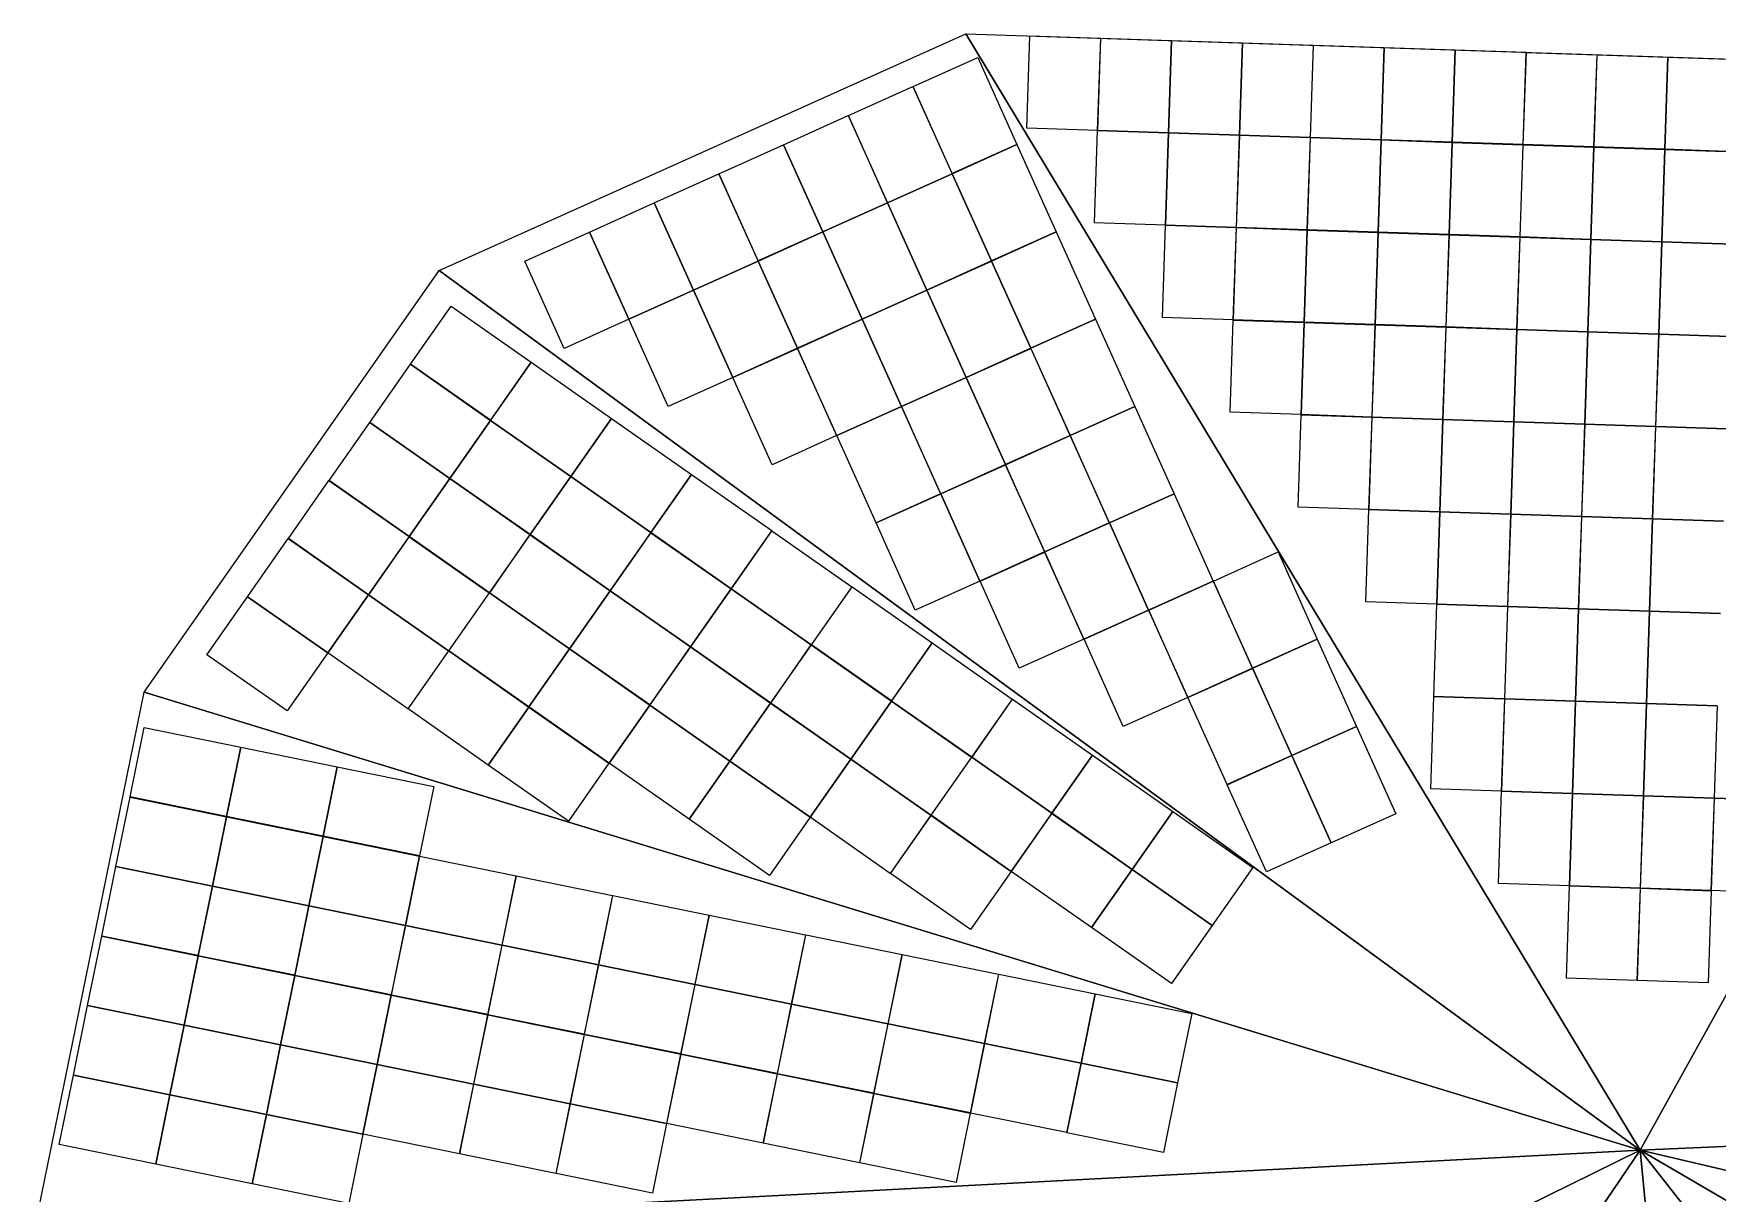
# Model space of a CAD drawing. Extents: x -92 to 70, y -22 to 89.
# Drawn here: x -91.9 to -10.4, y 33.1 to 89.3 of the extents above; entities that cross this region are included whole.
import ezdxf

# ---------------------------------------------------------------- set-up
doc = ezdxf.new("R2010")
doc.units = 0

msp = doc.modelspace()

# ---------------------------------------------------------------- linework, layer by layer
at = {"layer": 'Modules', "color": 254}
for p, q in [((-43.8535, 84.6889), (-43.7052, 89.1579)), ((-43.7052, 89.1579), (-40.2753, 89.0441)), ((-40.2753, 89.0441), (-40.4237, 84.5751)), ((-40.4198, 84.575), (-40.2715, 89.0439)), ((-40.2715, 89.0439), (-36.8416, 88.9301)), ((-36.8416, 88.9301), (-36.9899, 84.4611)), ((-36.9861, 84.461), (-36.8378, 88.9299)), ((-36.8378, 88.9299), (-33.4079, 88.8161)), ((-49.3575, 86.7077), (-46.228, 88.1158)), ((-46.228, 88.1158), (-44.3278, 83.893)), ((-33.4079, 88.8161), (-33.5562, 84.3471)), ((-33.5524, 84.347), (-33.404, 88.816)), ((-33.404, 88.816), (-29.9742, 88.7021)), ((-29.9742, 88.7021), (-30.1225, 84.2331)), ((-30.1187, 84.233), (-29.9703, 88.702)), ((-29.9703, 88.702), (-26.5405, 88.5881)), ((-26.5405, 88.5881), (-26.6888, 84.1192)), ((-26.685, 84.119), (-26.5366, 88.588)), ((-26.5366, 88.588), (-23.1067, 88.4741)), ((-23.1067, 88.4741), (-23.2551, 84.0052)), ((-23.2512, 84.005), (-23.1029, 88.474)), ((-23.1029, 88.474), (-19.673, 88.3602)), ((-19.673, 88.3602), (-19.8214, 83.8912)), ((-19.8175, 83.8911), (-19.6692, 88.36)), ((-19.6692, 88.36), (-16.2393, 88.2462)), ((-16.2393, 88.2462), (-16.3877, 83.7772)), ((-16.3838, 83.7771), (-16.2355, 88.2461)), ((-16.2355, 88.2461), (-12.8056, 88.1322)), ((-12.8056, 88.1322), (-12.9539, 83.6632)), ((-12.9501, 83.6631), (-12.8017, 88.1321)), ((-12.8017, 88.1321), (-9.37188, 88.0182)), ((-52.4905, 85.2979), (-49.361, 86.7061)), ((-49.361, 86.7061), (-47.4609, 82.4832)), ((-47.4574, 82.4848), (-49.3575, 86.7077)), ((-55.6236, 83.8881), (-52.4941, 85.2963)), ((-52.4941, 85.2963), (-50.5939, 81.0734)), ((-50.5904, 81.075), (-52.4905, 85.2979)), ((-40.4237, 84.5751), (-43.8535, 84.6889)), ((-40.5683, 80.1022), (-40.4199, 84.5711)), ((-40.4199, 84.5711), (-36.9901, 84.4573)), ((-36.9899, 84.4611), (-40.4198, 84.575)), ((-36.9901, 84.4573), (-37.1384, 79.9883)), ((-37.1346, 79.9882), (-36.9862, 84.4572)), ((-36.9862, 84.4572), (-33.5564, 84.3433)), ((-33.5562, 84.3471), (-36.9861, 84.461)), ((-33.5564, 84.3433), (-33.7047, 79.8743)), ((-33.7009, 79.8742), (-33.5525, 84.3432)), ((-33.5525, 84.3432), (-30.1226, 84.2293)), ((-30.1225, 84.2331), (-33.5524, 84.347)), ((-30.1226, 84.2293), (-30.271, 79.7604)), ((-30.2671, 79.7602), (-30.1188, 84.2292)), ((-30.1188, 84.2292), (-26.6889, 84.1153)), ((-26.6888, 84.1192), (-30.1187, 84.233)), ((-26.6889, 84.1153), (-26.8373, 79.6464)), ((-26.8334, 79.6463), (-26.6851, 84.1152)), ((-26.6851, 84.1152), (-23.2552, 84.0014)), ((-23.2551, 84.0052), (-26.685, 84.119)), ((-23.2552, 84.0014), (-23.4036, 79.5324)), ((-23.3997, 79.5323), (-23.2514, 84.0012)), ((-23.2514, 84.0012), (-19.8215, 83.8874)), ((-19.8214, 83.8912), (-23.2512, 84.005)), ((-58.7566, 82.4784), (-55.6271, 83.8865)), ((-55.6271, 83.8865), (-53.7269, 79.6637)), ((-53.7234, 79.6653), (-55.6236, 83.8881)), ((-44.3278, 83.893), (-47.4574, 82.4848)), ((-47.4556, 82.4809), (-44.3261, 83.8891)), ((-44.3261, 83.8891), (-42.4259, 79.6662)), ((-19.8215, 83.8874), (-19.9698, 79.4184)), ((-19.966, 79.4183), (-19.8177, 83.8873)), ((-19.8177, 83.8873), (-16.3878, 83.7734)), ((-16.3877, 83.7772), (-19.8175, 83.8911)), ((-16.3878, 83.7734), (-16.5361, 79.3044)), ((-16.5323, 79.3043), (-16.3839, 83.7733)), ((-16.3839, 83.7733), (-12.9541, 83.6594)), ((-12.9539, 83.6632), (-16.3838, 83.7771)), ((-12.9541, 83.6594), (-13.1024, 79.1904)), ((-13.0986, 79.1903), (-12.9502, 83.6593)), ((-12.9502, 83.6593), (-9.52035, 83.5454)), ((-9.52023, 83.5492), (-12.9501, 83.6631)), ((-61.8897, 81.0686), (-58.7601, 82.4768)), ((-58.7601, 82.4768), (-56.86, 78.2539)), ((-56.8565, 78.2555), (-58.7566, 82.4784)), ((-47.4609, 82.4832), (-50.5904, 81.075)), ((-50.5886, 81.0711), (-47.4591, 82.4793)), ((-47.4591, 82.4793), (-45.559, 78.2565)), ((-45.5555, 78.258), (-47.4556, 82.4809)), ((-65.0227, 79.6588), (-61.8932, 81.067)), ((-61.8932, 81.067), (-59.993, 76.8441)), ((-59.9895, 76.8457), (-61.8897, 81.0686)), ((-50.5939, 81.0734), (-53.7234, 79.6653)), ((-53.7217, 79.6614), (-50.5922, 81.0696)), ((-50.5922, 81.0696), (-48.692, 76.8467)), ((-48.6885, 76.8483), (-50.5886, 81.0711)), ((-37.1384, 79.9883), (-40.5683, 80.1022)), ((-37.283, 75.5154), (-37.1347, 79.9844)), ((-37.1347, 79.9844), (-33.7048, 79.8705)), ((-33.7047, 79.8743), (-37.1346, 79.9882)), ((-68.1558, 78.2491), (-65.0262, 79.6572)), ((-65.0262, 79.6572), (-63.1261, 75.4344)), ((-63.1226, 75.436), (-65.0227, 79.6588)), ((-53.7269, 79.6637), (-56.8565, 78.2555)), ((-56.8547, 78.2516), (-53.7252, 79.6598)), ((-53.7252, 79.6598), (-51.825, 75.4369)), ((-51.8215, 75.4385), (-53.7217, 79.6614)), ((-42.4259, 79.6662), (-45.5555, 78.258)), ((-45.5537, 78.2542), (-42.4242, 79.6623)), ((-42.4242, 79.6623), (-40.524, 75.4395)), ((-33.7048, 79.8705), (-33.8532, 75.4016)), ((-33.8493, 75.4014), (-33.701, 79.8704)), ((-33.701, 79.8704), (-30.2711, 79.7565)), ((-30.271, 79.7604), (-33.7009, 79.8742)), ((-30.2711, 79.7565), (-30.4195, 75.2876)), ((-30.4156, 75.2875), (-30.2673, 79.7564)), ((-30.2673, 79.7564), (-26.8374, 79.6426)), ((-26.8373, 79.6464), (-30.2671, 79.7602)), ((-26.8374, 79.6426), (-26.9858, 75.1736)), ((-26.9819, 75.1735), (-26.8336, 79.6424)), ((-26.8336, 79.6424), (-23.4037, 79.5286)), ((-23.4036, 79.5324), (-26.8334, 79.6463)), ((-23.4037, 79.5286), (-23.552, 75.0596)), ((-23.5482, 75.0595), (-23.3998, 79.5285)), ((-23.3998, 79.5285), (-19.97, 79.4146)), ((-19.9698, 79.4184), (-23.3997, 79.5323)), ((-19.97, 79.4146), (-20.1183, 74.9456)), ((-20.1145, 74.9455), (-19.9661, 79.4145)), ((-19.9661, 79.4145), (-16.5363, 79.3006)), ((-16.5361, 79.3044), (-19.966, 79.4183)), ((-16.5363, 79.3006), (-16.6846, 74.8317)), ((-16.6808, 74.8315), (-16.5324, 79.3005)), ((-16.5324, 79.3005), (-13.1025, 79.1866)), ((-13.1024, 79.1904), (-16.5323, 79.3043)), ((-13.1025, 79.1866), (-13.2509, 74.7177)), ((-13.247, 74.7175), (-13.0987, 79.1865)), ((-13.0987, 79.1865), (-9.66883, 79.0727)), ((-9.6687, 79.0765), (-13.0986, 79.1903)), ((-66.2556, 74.0262), (-68.1558, 78.2491)), ((-56.86, 78.2539), (-59.9895, 76.8457)), ((-59.9878, 76.8418), (-56.8582, 78.25)), ((-56.8582, 78.25), (-54.9581, 74.0272)), ((-54.9546, 74.0287), (-56.8547, 78.2516)), ((-45.559, 78.2565), (-48.6885, 76.8483)), ((-48.6867, 76.8444), (-45.5572, 78.2526)), ((-45.5572, 78.2526), (-43.6571, 74.0297)), ((-43.6536, 74.0313), (-45.5537, 78.2542)), ((-59.993, 76.8441), (-63.1226, 75.436)), ((-63.1208, 75.4321), (-59.9913, 76.8403)), ((-59.9913, 76.8403), (-58.0911, 72.6174)), ((-58.0876, 72.619), (-59.9878, 76.8418)), ((-48.692, 76.8467), (-51.8215, 75.4385)), ((-51.8198, 75.4346), (-48.6903, 76.8428)), ((-48.6903, 76.8428), (-46.7901, 72.6199)), ((-46.7866, 72.6215), (-48.6867, 76.8444)), ((-73.6968, 73.2565), (-71.7288, 76.0678)), ((-71.7288, 76.0678), (-67.8493, 73.352)), ((-63.1261, 75.4344), (-66.2556, 74.0262)), ((-61.2207, 71.2092), (-63.1208, 75.4321)), ((-51.825, 75.4369), (-54.9546, 74.0287)), ((-54.9528, 74.0249), (-51.8233, 75.4331)), ((-51.8233, 75.4331), (-49.9231, 71.2102)), ((-49.9196, 71.2118), (-51.8198, 75.4346)), ((-40.524, 75.4395), (-43.6536, 74.0313)), ((-43.6518, 74.0274), (-40.5223, 75.4356)), ((-40.5223, 75.4356), (-38.6221, 71.2127)), ((-33.8532, 75.4016), (-37.283, 75.5154)), ((-33.9978, 70.9287), (-33.8495, 75.3976)), ((-33.8495, 75.3976), (-30.4196, 75.2838)), ((-30.4195, 75.2876), (-33.8493, 75.4014)), ((-30.4196, 75.2838), (-30.5679, 70.8148)), ((-30.5641, 70.8147), (-30.4157, 75.2836)), ((-30.4157, 75.2836), (-26.9859, 75.1698)), ((-26.9858, 75.1736), (-30.4156, 75.2875)), ((-26.9859, 75.1698), (-27.1342, 70.7008)), ((-27.1304, 70.7007), (-26.982, 75.1697)), ((-26.982, 75.1697), (-23.5522, 75.0558)), ((-23.552, 75.0596), (-26.9819, 75.1735)), ((-23.5522, 75.0558), (-23.7005, 70.5868)), ((-23.6967, 70.5867), (-23.5483, 75.0557)), ((-23.5483, 75.0557), (-20.1184, 74.9418)), ((-20.1183, 74.9456), (-23.5482, 75.0595)), ((-20.1184, 74.9418), (-20.2668, 70.4729)), ((-20.2629, 70.4727), (-20.1146, 74.9417)), ((-20.1146, 74.9417), (-16.6847, 74.8278)), ((-16.6846, 74.8317), (-20.1145, 74.9455)), ((-16.6847, 74.8278), (-16.8331, 70.3589)), ((-16.8292, 70.3587), (-16.6809, 74.8277)), ((-16.6809, 74.8277), (-13.251, 74.7139)), ((-13.2509, 74.7177), (-16.6808, 74.8315)), ((-13.251, 74.7139), (-13.3994, 70.2449)), ((-13.3955, 70.2448), (-13.2472, 74.7137)), ((-13.2472, 74.7137), (-9.8173, 74.5999)), ((-9.81718, 74.6037), (-13.247, 74.7175)), ((-54.9581, 74.0272), (-58.0876, 72.619)), ((-58.0859, 72.6151), (-54.9563, 74.0233)), ((-54.9563, 74.0233), (-53.0562, 69.8004)), ((-53.0527, 69.802), (-54.9528, 74.0249)), ((-43.6571, 74.0297), (-46.7866, 72.6215)), ((-46.7848, 72.6176), (-43.6553, 74.0258)), ((-43.6553, 74.0258), (-41.7552, 69.803)), ((-41.7517, 69.8045), (-43.6518, 74.0274)), ((-75.6671, 70.442), (-73.699, 73.2533)), ((-73.699, 73.2533), (-69.8196, 70.5375)), ((-69.8174, 70.5407), (-73.6968, 73.2565)), ((-67.8493, 73.352), (-69.8174, 70.5407)), ((-69.8137, 70.5381), (-67.8456, 73.3494)), ((-67.8456, 73.3494), (-63.9661, 70.6336)), ((-58.0911, 72.6174), (-61.2207, 71.2092)), ((-56.1857, 68.3922), (-58.0859, 72.6151)), ((-46.7901, 72.6199), (-49.9196, 71.2118)), ((-49.9179, 71.2079), (-46.7884, 72.6161)), ((-46.7884, 72.6161), (-44.8882, 68.3932)), ((-44.8847, 68.3948), (-46.7848, 72.6176)), ((-49.9231, 71.2102), (-53.0527, 69.802)), ((-53.0509, 69.7981), (-49.9214, 71.2063)), ((-49.9214, 71.2063), (-48.0212, 66.9834)), ((-48.0177, 66.985), (-49.9179, 71.2079)), ((-38.6221, 71.2127), (-41.7517, 69.8045)), ((-41.7499, 69.8007), (-38.6204, 71.2089)), ((-38.6204, 71.2089), (-36.7202, 66.986)), ((-77.6374, 67.6275), (-75.6693, 70.4388)), ((-75.6693, 70.4388), (-71.7899, 67.7231)), ((-71.7877, 67.7262), (-75.6671, 70.442)), ((-69.8196, 70.5375), (-71.7877, 67.7262)), ((-71.7839, 67.7236), (-69.8159, 70.5349)), ((-69.8159, 70.5349), (-65.9364, 67.8191)), ((-65.9342, 67.8223), (-69.8137, 70.5381)), ((-63.9661, 70.6336), (-65.9342, 67.8223)), ((-65.9305, 67.8197), (-63.9624, 70.631)), ((-63.9624, 70.631), (-60.083, 67.9152)), ((-30.5679, 70.8148), (-33.9978, 70.9287)), ((-30.7126, 66.3419), (-30.5642, 70.8109)), ((-30.5642, 70.8109), (-27.1344, 70.697)), ((-27.1342, 70.7008), (-30.5641, 70.8147)), ((-27.1344, 70.697), (-27.2827, 66.228)), ((-27.2789, 66.2279), (-27.1305, 70.6969)), ((-27.1305, 70.6969), (-23.7006, 70.583)), ((-23.7005, 70.5868), (-27.1304, 70.7007)), ((-23.7006, 70.583), (-23.849, 66.1141)), ((-23.8451, 66.1139), (-23.6968, 70.5829)), ((-23.6968, 70.5829), (-20.2669, 70.469)), ((-20.2668, 70.4729), (-23.6967, 70.5867)), ((-20.2669, 70.469), (-20.4153, 66.0001)), ((-20.4114, 65.9999), (-20.2631, 70.4689)), ((-20.2631, 70.4689), (-16.8332, 70.3551)), ((-16.8331, 70.3589), (-20.2629, 70.4727)), ((-16.8332, 70.3551), (-16.9816, 65.8861)), ((-16.9777, 65.886), (-16.8294, 70.3549)), ((-16.8294, 70.3549), (-13.3995, 70.2411)), ((-13.3994, 70.2449), (-16.8292, 70.3587)), ((-13.3995, 70.2411), (-13.5478, 65.7721)), ((-13.544, 65.772), (-13.3956, 70.241)), ((-13.3956, 70.241), (-9.96578, 70.1271)), ((-9.96565, 70.1309), (-13.3955, 70.2448)), ((-53.0562, 69.8004), (-56.1857, 68.3922)), ((-51.1508, 65.5752), (-53.0509, 69.7981)), ((-41.7552, 69.803), (-44.8847, 68.3948)), ((-44.8829, 68.3909), (-41.7534, 69.7991)), ((-41.7534, 69.7991), (-39.8533, 65.5762)), ((-39.8498, 65.5778), (-41.7499, 69.8007)), ((-71.7899, 67.7231), (-73.7579, 64.9117)), ((-73.7542, 64.9091), (-71.7861, 67.7204)), ((-71.7861, 67.7204), (-67.9067, 65.0047)), ((-67.9045, 65.0078), (-71.7839, 67.7236)), ((-65.9364, 67.8191), (-67.9045, 65.0078)), ((-67.9008, 65.0052), (-65.9327, 67.8165)), ((-65.9327, 67.8165), (-62.0532, 65.1007)), ((-62.051, 65.1039), (-65.9305, 67.8197)), ((-60.083, 67.9152), (-62.051, 65.1039)), ((-62.0473, 65.1013), (-60.0792, 67.9126)), ((-60.0792, 67.9126), (-56.1998, 65.1968)), ((-44.8882, 68.3932), (-48.0177, 66.985)), ((-48.016, 66.9811), (-44.8865, 68.3893)), ((-44.8865, 68.3893), (-42.9863, 64.1665)), ((-42.9828, 64.168), (-44.8829, 68.3909)), ((-79.6077, 64.813), (-77.6396, 67.6243)), ((-77.6396, 67.6243), (-73.7602, 64.9086)), ((-73.7579, 64.9117), (-77.6374, 67.6275)), ((-48.0212, 66.9834), (-51.1508, 65.5752)), ((-51.149, 65.5714), (-48.0195, 66.9796)), ((-48.0195, 66.9796), (-46.1193, 62.7567)), ((-46.1158, 62.7583), (-48.016, 66.9811)), ((-36.7202, 66.986), (-39.8498, 65.5778)), ((-39.848, 65.5739), (-36.7185, 66.9821)), ((-36.7185, 66.9821), (-34.8183, 62.7592)), ((-27.2827, 66.228), (-30.7126, 66.3419)), ((-27.4273, 61.7551), (-27.279, 66.2241)), ((-27.279, 66.2241), (-23.8491, 66.1102)), ((-23.849, 66.1141), (-27.2789, 66.2279)), ((-23.8491, 66.1102), (-23.9975, 61.6413)), ((-23.9936, 61.6412), (-23.8453, 66.1101)), ((-23.8453, 66.1101), (-20.4154, 65.9963)), ((-20.4153, 66.0001), (-23.8451, 66.1139)), ((-49.2489, 61.3485), (-51.149, 65.5714)), ((-39.8533, 65.5762), (-42.9828, 64.168)), ((-42.981, 64.1642), (-39.8515, 65.5723)), ((-39.8515, 65.5723), (-37.9514, 61.3495)), ((-37.9479, 61.3511), (-39.848, 65.5739)), ((-20.4154, 65.9963), (-20.5637, 61.5273)), ((-20.5599, 61.5272), (-20.4115, 65.9961)), ((-20.4115, 65.9961), (-16.9817, 65.8823)), ((-16.9816, 65.8861), (-20.4114, 65.9999)), ((-16.9817, 65.8823), (-17.13, 61.4133)), ((-17.1262, 61.4132), (-16.9778, 65.8822)), ((-16.9778, 65.8822), (-13.548, 65.7683)), ((-13.5478, 65.7721), (-16.9777, 65.886)), ((-13.548, 65.7683), (-13.6963, 61.2993)), ((-13.6925, 61.2992), (-13.5441, 65.7682)), ((-13.5441, 65.7682), (-10.1143, 65.6543)), ((-10.1141, 65.6581), (-13.544, 65.772)), ((-81.578, 61.9985), (-79.6099, 64.8099)), ((-79.6099, 64.8099), (-75.7304, 62.0941)), ((-75.7282, 62.0972), (-79.6077, 64.813)), ((-73.7602, 64.9086), (-75.7282, 62.0972)), ((-75.7245, 62.0946), (-73.7564, 64.9059)), ((-73.7564, 64.9059), (-69.877, 62.1902)), ((-69.8748, 62.1933), (-73.7542, 64.9091)), ((-67.9067, 65.0047), (-69.8748, 62.1933)), ((-69.871, 62.1907), (-67.903, 65.002)), ((-67.903, 65.002), (-64.0235, 62.2863)), ((-64.0213, 62.2894), (-67.9008, 65.0052)), ((-62.0532, 65.1007), (-64.0213, 62.2894)), ((-64.0176, 62.2868), (-62.0495, 65.0981)), ((-62.0495, 65.0981), (-58.1701, 62.3823)), ((-58.1679, 62.3855), (-62.0473, 65.1013)), ((-56.1998, 65.1968), (-58.1679, 62.3855)), ((-58.1641, 62.3829), (-56.1961, 65.1942)), ((-56.1961, 65.1942), (-52.3166, 62.4784)), ((-42.9863, 64.1665), (-46.1158, 62.7583)), ((-46.1141, 62.7544), (-42.9846, 64.1626)), ((-42.9846, 64.1626), (-41.0844, 59.9397)), ((-41.0809, 59.9413), (-42.981, 64.1642)), ((-34.8131, 62.7569), (-31.6835, 64.1651)), ((-31.6835, 64.1651), (-29.7834, 59.9423)), ((-83.5482, 59.184), (-81.5802, 61.9954)), ((-81.5802, 61.9954), (-77.7007, 59.2796)), ((-77.6985, 59.2827), (-81.578, 61.9985)), ((-75.7304, 62.0941), (-77.6985, 59.2827)), ((-77.6948, 59.2801), (-75.7267, 62.0915)), ((-75.7267, 62.0915), (-71.8473, 59.3757)), ((-71.8451, 59.3788), (-75.7245, 62.0946)), ((-69.877, 62.1902), (-71.8451, 59.3788)), ((-71.8413, 59.3762), (-69.8733, 62.1875)), ((-69.8733, 62.1875), (-65.9938, 59.4718)), ((-65.9916, 59.4749), (-69.871, 62.1907)), ((-64.0235, 62.2863), (-65.9916, 59.4749)), ((-65.9879, 59.4723), (-64.0198, 62.2836)), ((-64.0198, 62.2836), (-60.1404, 59.5679)), ((-60.1381, 59.571), (-64.0176, 62.2868)), ((-58.1701, 62.3823), (-60.1381, 59.571)), ((-60.1344, 59.5684), (-58.1663, 62.3797)), ((-58.1663, 62.3797), (-54.2869, 59.664)), ((-54.2847, 59.6671), (-58.1641, 62.3829)), ((-52.3166, 62.4784), (-54.2847, 59.6671)), ((-54.281, 59.6645), (-52.3129, 62.4758)), ((-52.3129, 62.4758), (-48.4334, 59.76)), ((-46.1193, 62.7567), (-49.2489, 61.3485)), ((-44.2139, 58.5315), (-46.1141, 62.7544)), ((-34.8183, 62.7592), (-37.9479, 61.3511)), ((-37.9461, 61.3472), (-34.8166, 62.7554)), ((-34.8166, 62.7554), (-32.9164, 58.5325)), ((-32.9129, 58.5341), (-34.8131, 62.7569)), ((-37.9514, 61.3495), (-41.0809, 59.9413)), ((-41.0791, 59.9374), (-37.9496, 61.3456)), ((-37.9496, 61.3456), (-36.0495, 57.1227)), ((-36.046, 57.1243), (-37.9461, 61.3472)), ((-23.9975, 61.6413), (-27.4273, 61.7551)), ((-24.1421, 57.1684), (-23.9937, 61.6373)), ((-23.9937, 61.6373), (-20.5639, 61.5235)), ((-20.5637, 61.5273), (-23.9936, 61.6412)), ((-20.5639, 61.5235), (-20.7122, 57.0545)), ((-20.7084, 57.0544), (-20.56, 61.5234)), ((-20.56, 61.5234), (-17.1302, 61.4095)), ((-17.13, 61.4133), (-20.5599, 61.5272)), ((-17.1302, 61.4095), (-17.2785, 56.9405)), ((-17.2747, 56.9404), (-17.1263, 61.4094)), ((-17.1263, 61.4094), (-13.6964, 61.2955)), ((-13.6963, 61.2993), (-17.1262, 61.4132)), ((-13.6964, 61.2955), (-13.8448, 56.8266)), ((-13.8409, 56.8264), (-13.6926, 61.2954)), ((-13.6926, 61.2954), (-10.2627, 61.1815)), ((-10.2626, 61.1854), (-13.6925, 61.2992)), ((-60.1404, 59.5679), (-62.1084, 56.7565)), ((-62.1047, 56.7539), (-60.1366, 59.5652)), ((-60.1366, 59.5652), (-56.2572, 56.8495)), ((-56.255, 56.8526), (-60.1344, 59.5684)), ((-54.2869, 59.664), (-56.255, 56.8526)), ((-56.2512, 56.85), (-54.2832, 59.6613)), ((-54.2832, 59.6613), (-50.4037, 56.9456)), ((-50.4015, 56.9487), (-54.281, 59.6645)), ((-48.4334, 59.76), (-50.4015, 56.9487)), ((-50.3978, 56.9461), (-48.4297, 59.7574)), ((-48.4297, 59.7574), (-44.5503, 57.0416)), ((-41.0844, 59.9397), (-44.2139, 58.5315)), ((-39.179, 55.7145), (-41.0791, 59.9374)), ((-29.7834, 59.9423), (-32.9129, 58.5341)), ((-32.9112, 58.5302), (-29.7816, 59.9384)), ((-29.7816, 59.9384), (-27.8815, 55.7155)), ((-79.6688, 56.4682), (-83.5482, 59.184)), ((-77.7007, 59.2796), (-79.6688, 56.4682)), ((-73.8153, 56.5643), (-77.6948, 59.2801)), ((-71.8473, 59.3757), (-73.8153, 56.5643)), ((-73.8116, 56.5617), (-71.8435, 59.3731)), ((-71.8435, 59.3731), (-67.9641, 56.6573)), ((-67.9619, 56.6604), (-71.8413, 59.3762)), ((-65.9938, 59.4718), (-67.9619, 56.6604)), ((-67.9581, 56.6578), (-65.9901, 59.4692)), ((-65.9901, 59.4692), (-62.1106, 56.7534)), ((-62.1084, 56.7565), (-65.9879, 59.4723)), ((-32.9164, 58.5325), (-36.046, 57.1243)), ((-36.0442, 57.1204), (-32.9147, 58.5286)), ((-32.9147, 58.5286), (-31.0145, 54.3057)), ((-31.011, 54.3073), (-32.9112, 58.5302)), ((-36.0495, 57.1227), (-39.179, 55.7145)), ((-34.1441, 52.8976), (-36.0442, 57.1204)), ((-24.2906, 52.6956), (-24.1422, 57.1646)), ((-24.1422, 57.1646), (-20.7123, 57.0507)), ((-20.7122, 57.0545), (-24.1421, 57.1684)), ((-69.9322, 53.8459), (-73.8116, 56.5617)), ((-67.9641, 56.6573), (-69.9322, 53.8459)), ((-69.9284, 53.8433), (-67.9604, 56.6547)), ((-67.9604, 56.6547), (-64.0809, 53.9389)), ((-64.0787, 53.942), (-67.9581, 56.6578)), ((-62.1106, 56.7534), (-64.0787, 53.942)), ((-64.075, 53.9394), (-62.1069, 56.7508)), ((-62.1069, 56.7508), (-58.2275, 54.035)), ((-58.2252, 54.0381), (-62.1047, 56.7539)), ((-56.2572, 56.8495), (-58.2252, 54.0381)), ((-58.2215, 54.0355), (-56.2534, 56.8468)), ((-56.2534, 56.8468), (-52.374, 54.1311)), ((-52.3718, 54.1342), (-56.2512, 56.85)), ((-50.4037, 56.9456), (-52.3718, 54.1342)), ((-52.3681, 54.1316), (-50.4, 56.9429)), ((-50.4, 56.9429), (-46.5205, 54.2272)), ((-46.5183, 54.2303), (-50.3978, 56.9461)), ((-44.5503, 57.0416), (-46.5183, 54.2303)), ((-46.5146, 54.2277), (-44.5465, 57.039)), ((-44.5465, 57.039), (-40.6671, 54.3232)), ((-20.7123, 57.0507), (-20.8607, 52.5817)), ((-20.8568, 52.5816), (-20.7085, 57.0506)), ((-20.7085, 57.0506), (-17.2786, 56.9367)), ((-17.2785, 56.9405), (-20.7084, 57.0544)), ((-17.2786, 56.9367), (-17.427, 52.4678)), ((-17.4231, 52.4676), (-17.2748, 56.9366)), ((-17.2748, 56.9366), (-13.8449, 56.8227)), ((-13.8448, 56.8266), (-17.2747, 56.9404)), ((-13.8449, 56.8227), (-13.9933, 52.3538)), ((-13.9894, 52.3536), (-13.8411, 56.8226)), ((-13.8411, 56.8226), (-10.4112, 56.7088)), ((-10.4111, 56.7126), (-13.8409, 56.8264)), ((-10.4112, 56.7088), (-10.5595, 52.2398)), ((-10.5557, 52.2397), (-10.4074, 56.7086)), ((-87.2699, 52.3008), (-86.5846, 55.6634)), ((-86.5846, 55.6634), (-81.9154, 54.7119)), ((-27.8815, 55.7155), (-31.011, 54.3073)), ((-31.0093, 54.3034), (-27.8797, 55.7116)), ((-27.8797, 55.7116), (-25.9796, 51.4888)), ((-81.9154, 54.7119), (-82.6007, 51.3493)), ((-82.5962, 51.3484), (-81.9109, 54.711)), ((-81.9109, 54.711), (-77.2417, 53.7595)), ((-66.049, 51.1275), (-69.9284, 53.8433)), ((-64.0809, 53.9389), (-66.049, 51.1275)), ((-60.1955, 51.2236), (-64.075, 53.9394)), ((-58.2275, 54.035), (-60.1955, 51.2236)), ((-60.1918, 51.221), (-58.2237, 54.0324)), ((-58.2237, 54.0324), (-54.3443, 51.3166)), ((-54.3421, 51.3197), (-58.2215, 54.0355)), ((-52.374, 54.1311), (-54.3421, 51.3197)), ((-54.3383, 51.3171), (-52.3703, 54.1285)), ((-52.3703, 54.1285), (-48.4908, 51.4127)), ((-48.4886, 51.4158), (-52.3681, 54.1316)), ((-46.5205, 54.2272), (-48.4886, 51.4158)), ((-48.4849, 51.4132), (-46.5168, 54.2245)), ((-46.5168, 54.2245), (-42.6374, 51.5088)), ((-42.6352, 51.5119), (-46.5146, 54.2277)), ((-40.6671, 54.3232), (-42.6352, 51.5119)), ((-42.6314, 51.5093), (-40.6634, 54.3206)), ((-40.6634, 54.3206), (-36.7839, 51.6049)), ((-31.0145, 54.3057), (-34.1441, 52.8976)), ((-34.1423, 52.8937), (-31.0128, 54.3019)), ((-31.0128, 54.3019), (-29.1126, 50.079)), ((-29.1091, 50.0806), (-31.0093, 54.3034)), ((-77.2417, 53.7595), (-77.927, 50.3969)), ((-77.9224, 50.3959), (-77.2372, 53.7586)), ((-77.2372, 53.7586), (-72.568, 52.8071)), ((-87.9559, 48.9344), (-87.2707, 52.297)), ((-87.2707, 52.297), (-82.6015, 51.3455)), ((-82.6007, 51.3493), (-87.2699, 52.3008)), ((-72.568, 52.8071), (-73.2532, 49.4444)), ((-32.2422, 48.6708), (-34.1423, 52.8937)), ((-20.8607, 52.5817), (-24.2906, 52.6956)), ((-21.0053, 48.1088), (-20.857, 52.5778)), ((-20.857, 52.5778), (-17.4271, 52.4639)), ((-17.427, 52.4678), (-20.8568, 52.5816)), ((-17.4271, 52.4639), (-17.5754, 47.995)), ((-17.5716, 47.9949), (-17.4233, 52.4638)), ((-17.4233, 52.4638), (-13.9934, 52.35)), ((-13.9933, 52.3538), (-17.4231, 52.4676)), ((-13.9934, 52.35), (-14.1417, 47.881)), ((-14.1379, 47.8809), (-13.9895, 52.3498)), ((-13.9895, 52.3498), (-10.5597, 52.236)), ((-10.5595, 52.2398), (-13.9894, 52.3536)), ((-10.5597, 52.236), (-10.708, 47.767)), ((-10.7042, 47.7669), (-10.5558, 52.2359)), ((-10.5558, 52.2359), (-7.12596, 52.122)), ((-7.12583, 52.1258), (-10.5557, 52.2397)), ((-48.4908, 51.4127), (-50.4589, 48.6013)), ((-50.4552, 48.5987), (-48.4871, 51.4101)), ((-48.4871, 51.4101), (-44.6076, 48.6943)), ((-44.6054, 48.6974), (-48.4849, 51.4132)), ((-42.6374, 51.5088), (-44.6054, 48.6974)), ((-44.6017, 48.6948), (-42.6336, 51.5061)), ((-42.6336, 51.5061), (-38.7542, 48.7904)), ((-38.752, 48.7935), (-42.6314, 51.5093)), ((-36.7839, 51.6049), (-38.752, 48.7935)), ((-38.7483, 48.7909), (-36.7802, 51.6022)), ((-36.7802, 51.6022), (-32.9007, 48.8865)), ((-25.9796, 51.4888), (-29.1091, 50.0806)), ((-82.6015, 51.3455), (-83.2867, 47.9829)), ((-83.2822, 47.982), (-82.5969, 51.3446)), ((-82.5969, 51.3446), (-77.9277, 50.3931)), ((-77.927, 50.3969), (-82.5962, 51.3484)), ((-56.3123, 48.5052), (-60.1918, 51.221)), ((-54.3443, 51.3166), (-56.3123, 48.5052)), ((-50.4589, 48.6013), (-54.3383, 51.3171)), ((-77.9277, 50.3931), (-78.613, 47.0304)), ((-78.6084, 47.0295), (-77.9232, 50.3922)), ((-77.9232, 50.3922), (-73.254, 49.4407)), ((-73.2532, 49.4444), (-77.9224, 50.3959)), ((-29.1126, 50.079), (-32.2422, 48.6708)), ((-88.6419, 45.568), (-87.9567, 48.9306)), ((-87.9567, 48.9306), (-83.2875, 47.9791)), ((-83.2867, 47.9829), (-87.9559, 48.9344)), ((-73.254, 49.4407), (-73.9393, 46.078)), ((-73.9347, 46.0771), (-73.2495, 49.4397)), ((-73.2495, 49.4397), (-68.5803, 48.4882)), ((-68.5803, 48.4882), (-69.2655, 45.1256)), ((-69.261, 45.1247), (-68.5757, 48.4873)), ((-68.5757, 48.4873), (-63.9065, 47.5358)), ((-46.5757, 45.8829), (-50.4552, 48.5987)), ((-44.6076, 48.6943), (-46.5757, 45.8829)), ((-40.7223, 45.979), (-44.6017, 48.6948)), ((-38.7542, 48.7904), (-40.7223, 45.979)), ((-40.7185, 45.9764), (-38.7505, 48.7877)), ((-38.7505, 48.7877), (-34.871, 46.072)), ((-34.8688, 46.0751), (-38.7483, 48.7909)), ((-32.9007, 48.8865), (-34.8688, 46.0751)), ((-17.5754, 47.995), (-21.0053, 48.1088)), ((-83.2875, 47.9791), (-83.9727, 44.6165)), ((-83.9682, 44.6155), (-83.283, 47.9782)), ((-83.283, 47.9782), (-78.6138, 47.0267)), ((-78.613, 47.0304), (-83.2822, 47.982)), ((-63.9065, 47.5358), (-64.5918, 44.1731)), ((-64.5872, 44.1722), (-63.902, 47.5349)), ((-63.902, 47.5349), (-59.2328, 46.5834)), ((-17.7201, 43.5221), (-17.5717, 47.991)), ((-17.5717, 47.991), (-14.1419, 47.8772)), ((-14.1417, 47.881), (-17.5716, 47.9949)), ((-14.1419, 47.8772), (-14.2902, 43.4082)), ((-14.2864, 43.4081), (-14.138, 47.8771)), ((-14.138, 47.8771), (-10.7081, 47.7632)), ((-10.708, 47.767), (-14.1379, 47.8809)), ((-10.7081, 47.7632), (-10.8565, 43.2942)), ((-7.27431, 47.653), (-10.7042, 47.7669)), ((-78.6138, 47.0267), (-79.299, 43.664)), ((-79.2945, 43.6631), (-78.6092, 47.0258)), ((-78.6092, 47.0258), (-73.94, 46.0742)), ((-73.9393, 46.078), (-78.6084, 47.0295)), ((-59.2328, 46.5834), (-59.9181, 43.2207)), ((-59.9135, 43.2198), (-59.2283, 46.5824)), ((-59.2283, 46.5824), (-54.5591, 45.6309)), ((-73.94, 46.0742), (-74.6253, 42.7116)), ((-74.6207, 42.7107), (-73.9355, 46.0733)), ((-73.9355, 46.0733), (-69.2663, 45.1218)), ((-69.2655, 45.1256), (-73.9347, 46.0771)), ((-36.8391, 43.2606), (-40.7185, 45.9764)), ((-34.871, 46.072), (-36.8391, 43.2606)), ((-89.328, 42.2016), (-88.6427, 45.5642)), ((-88.6427, 45.5642), (-83.9735, 44.6127)), ((-83.9727, 44.6165), (-88.6419, 45.568)), ((-69.2663, 45.1218), (-69.9515, 41.7592)), ((-69.947, 41.7582), (-69.2617, 45.1209)), ((-69.2617, 45.1209), (-64.5926, 44.1694)), ((-64.5918, 44.1731), (-69.261, 45.1247)), ((-54.5591, 45.6309), (-55.2443, 42.2683)), ((-55.2398, 42.2674), (-54.5545, 45.63)), ((-54.5545, 45.63), (-49.8853, 44.6785)), ((-83.9735, 44.6127), (-84.6588, 41.25)), ((-84.6542, 41.2491), (-83.969, 44.6118)), ((-83.969, 44.6118), (-79.2998, 43.6603)), ((-79.299, 43.664), (-83.9682, 44.6155)), ((-64.5926, 44.1694), (-65.2778, 40.8067)), ((-65.2733, 40.8058), (-64.588, 44.1685)), ((-64.588, 44.1685), (-59.9188, 43.2169)), ((-59.9181, 43.2207), (-64.5872, 44.1722)), ((-49.8853, 44.6785), (-50.5706, 41.3158)), ((-50.566, 41.3149), (-49.8808, 44.6776)), ((-49.8808, 44.6776), (-45.2116, 43.7261)), ((-79.2998, 43.6603), (-79.985, 40.2976)), ((-79.9805, 40.2967), (-79.2952, 43.6593)), ((-79.2952, 43.6593), (-74.626, 42.7078)), ((-74.6253, 42.7116), (-79.2945, 43.6631)), ((-59.9188, 43.2169), (-60.6041, 39.8543)), ((-60.5995, 39.8534), (-59.9143, 43.216)), ((-59.9143, 43.216), (-55.2451, 42.2645)), ((-55.2443, 42.2683), (-59.9135, 43.2198)), ((-45.2116, 43.7261), (-45.8969, 40.3634)), ((-45.8923, 40.3625), (-45.2071, 43.7251)), ((-45.2071, 43.7251), (-40.5379, 42.7736)), ((-14.2902, 43.4082), (-17.7201, 43.5221)), ((-10.8565, 43.2942), (-14.2864, 43.4081)), ((-74.626, 42.7078), (-75.3113, 39.3452)), ((-75.3068, 39.3443), (-74.6215, 42.7069)), ((-74.6215, 42.7069), (-69.9523, 41.7554)), ((-69.9515, 41.7592), (-74.6207, 42.7107)), ((-40.5379, 42.7736), (-41.2231, 39.411)), ((-41.2186, 39.4101), (-40.5333, 42.7727)), ((-40.5333, 42.7727), (-35.8641, 41.8212)), ((-90.014, 38.8351), (-89.3287, 42.1978)), ((-89.3287, 42.1978), (-84.6595, 41.2463)), ((-84.6588, 41.25), (-89.328, 42.2016)), ((-69.9523, 41.7554), (-70.6376, 38.3928)), ((-70.633, 38.3918), (-69.9478, 41.7545)), ((-69.9478, 41.7545), (-65.2786, 40.803)), ((-65.2778, 40.8067), (-69.947, 41.7582)), ((-55.2451, 42.2645), (-55.9303, 38.9019)), ((-55.9258, 38.9009), (-55.2405, 42.2636)), ((-55.2405, 42.2636), (-50.5714, 41.3121)), ((-50.5706, 41.3158), (-55.2398, 42.2674)), ((-35.8641, 41.8212), (-36.5494, 38.4586)), ((-84.6595, 41.2463), (-85.3448, 37.8836)), ((-85.3402, 37.8827), (-84.655, 41.2454)), ((-84.655, 41.2454), (-79.9858, 40.2938)), ((-79.985, 40.2976), (-84.6542, 41.2491)), ((-65.2786, 40.803), (-65.9638, 37.4403)), ((-65.9593, 37.4394), (-65.274, 40.802)), ((-65.274, 40.802), (-60.6048, 39.8505)), ((-60.6041, 39.8543), (-65.2733, 40.8058)), ((-50.5714, 41.3121), (-51.2566, 37.9494)), ((-51.2521, 37.9485), (-50.5668, 41.3112)), ((-50.5668, 41.3112), (-45.8976, 40.3596)), ((-45.8969, 40.3634), (-50.566, 41.3149)), ((-79.9858, 40.2938), (-80.6711, 36.9312)), ((-80.6665, 36.9303), (-79.9813, 40.2929)), ((-79.9813, 40.2929), (-75.3121, 39.3414)), ((-75.3113, 39.3452), (-79.9805, 40.2967)), ((-45.8976, 40.3596), (-46.5829, 36.997)), ((-46.5783, 36.9961), (-45.8931, 40.3587)), ((-45.8931, 40.3587), (-41.2239, 39.4072)), ((-41.2231, 39.411), (-45.8923, 40.3625)), ((-75.3121, 39.3414), (-75.9973, 35.9788)), ((-75.9928, 35.9778), (-75.3075, 39.3405)), ((-75.3075, 39.3405), (-70.6383, 38.389)), ((-70.6376, 38.3928), (-75.3068, 39.3443)), ((-60.6048, 39.8505), (-61.2901, 36.4879)), ((-61.2856, 36.487), (-60.6003, 39.8496)), ((-60.6003, 39.8496), (-55.9311, 38.8981)), ((-55.9303, 38.9019), (-60.5995, 39.8534)), ((-41.2239, 39.4072), (-41.9091, 36.0446)), ((-41.9046, 36.0436), (-41.2193, 39.4063)), ((-41.2193, 39.4063), (-36.5502, 38.4548)), ((-36.5494, 38.4586), (-41.2186, 39.4101)), ((-90.7, 35.4687), (-90.0148, 38.8314)), ((-90.0148, 38.8314), (-85.3456, 37.8799)), ((-85.3448, 37.8836), (-90.014, 38.8351)), ((-70.6383, 38.389), (-71.3236, 35.0263)), ((-71.319, 35.0254), (-70.6338, 38.3881)), ((-70.6338, 38.3881), (-65.9646, 37.4366)), ((-65.9638, 37.4403), (-70.633, 38.3918)), ((-55.9311, 38.8981), (-56.6164, 35.5355)), ((-56.6118, 35.5345), (-55.9266, 38.8972)), ((-55.9266, 38.8972), (-51.2574, 37.9457)), ((-51.2566, 37.9494), (-55.9258, 38.9009)), ((-36.5502, 38.4548), (-37.2354, 35.0921)), ((-85.3456, 37.8799), (-86.0308, 34.5172)), ((-86.0263, 34.5163), (-85.341, 37.8789)), ((-85.341, 37.8789), (-80.6718, 36.9274)), ((-80.6711, 36.9312), (-85.3402, 37.8827)), ((-51.2574, 37.9457), (-51.9426, 34.583)), ((-51.9381, 34.5821), (-51.2528, 37.9447)), ((-51.2528, 37.9447), (-46.5836, 36.9932)), ((-46.5829, 36.997), (-51.2521, 37.9485)), ((-80.6718, 36.9274), (-81.3571, 33.5648)), ((-81.3525, 33.5639), (-80.6673, 36.9265)), ((-80.6673, 36.9265), (-75.9981, 35.975)), ((-75.9973, 35.9788), (-80.6665, 36.9303)), ((-65.9646, 37.4366), (-66.6499, 34.0739)), ((-66.6453, 34.073), (-65.9601, 37.4356)), ((-65.9601, 37.4356), (-61.2909, 36.4841)), ((-61.2901, 36.4879), (-65.9593, 37.4394)), ((-46.5836, 36.9932), (-47.2689, 33.6306)), ((-41.9091, 36.0446), (-46.5783, 36.9961)), ((-75.9981, 35.975), (-76.6833, 32.6124)), ((-71.3236, 35.0263), (-75.9928, 35.9778)), ((-61.2909, 36.4841), (-61.9761, 33.1215)), ((-56.6164, 35.5355), (-61.2856, 36.487)), ((-37.2354, 35.0921), (-41.9046, 36.0436)), ((-86.0308, 34.5172), (-90.7, 35.4687)), ((-51.9426, 34.583), (-56.6118, 35.5345)), ((-81.3571, 33.5648), (-86.0263, 34.5163)), ((-66.6499, 34.0739), (-71.319, 35.0254)), ((-47.2689, 33.6306), (-51.9381, 34.5821)), ((-76.6833, 32.6124), (-81.3525, 33.5639)), ((-61.9761, 33.1215), (-66.6453, 34.073))]:
    msp.add_line(p, q, dxfattribs=at)
at = {"layer": 'Roofs', "color": 252}
for p, q in [((-72.3021, 77.7885), (-46.7997, 89.2638)), ((-46.7997, 89.2638), (-14.1551, 35.1964)), ((-14.1551, 35.1964), (-46.7997, 89.2638)), ((-46.7997, 89.2638), (14.6661, 87.2222)), ((14.6661, 87.2222), (-14.1551, 35.1964)), ((-14.1551, 35.1964), (14.6661, 87.2222)), ((-86.5865, 57.3836), (-72.3021, 77.7885)), ((-72.3021, 77.7885), (-14.1551, 35.1964)), ((-14.1551, 35.1964), (-72.3021, 77.7885)), ((-91.94, 31.1132), (-86.5865, 57.3836)), ((-86.5865, 57.3836), (-14.1551, 35.1964)), ((-14.1551, 35.1964), (-86.5865, 57.3836)), ((-14.1551, 35.1964), (69.2452, 38.7646)), ((69.2452, 38.7646), (-14.1551, 35.1964)), ((-91.94, 31.1132), (-14.1551, 35.1964)), ((-14.1551, 35.1964), (-91.94, 31.1132)), ((-77.4033, 4.07952), (-14.1551, 35.1964)), ((-14.1551, 35.1964), (-77.4033, 4.07952)), ((-49.6042, -17.0887), (-14.1551, 35.1964)), ((-14.1551, 35.1964), (-49.6042, -17.0887)), ((69.7563, 15.5584), (-14.1551, 35.1964)), ((-14.1551, 35.1964), (69.7563, 15.5584)), ((58.2796, -7.14008), (-14.1551, 35.1964)), ((-14.1551, 35.1964), (58.2796, -7.14008)), ((30.4774, -21.1682), (-14.1551, 35.1964)), ((-14.1551, 35.1964), (30.4774, -21.1682)), ((-8.54288, -21.9352), (-14.1551, 35.1964)), ((-14.1551, 35.1964), (-8.54288, -21.9352))]:
    msp.add_line(p, q, dxfattribs=at)
at = {"layer": 'Setbacks', "color": 2}
for p, q in [((-72.3021, 77.7885), (-46.7997, 89.2638)), ((-46.7997, 89.2638), (-14.1551, 35.1964)), ((-14.1551, 35.1964), (-46.7997, 89.2638)), ((-46.7997, 89.2638), (14.6661, 87.2222)), ((14.6661, 87.2222), (-14.1551, 35.1964)), ((-14.1551, 35.1964), (14.6661, 87.2222)), ((-86.5865, 57.3836), (-72.3021, 77.7885)), ((-72.3021, 77.7885), (-14.1551, 35.1964)), ((-14.1551, 35.1964), (-72.3021, 77.7885)), ((-91.94, 31.1132), (-86.5865, 57.3836)), ((-86.5865, 57.3836), (-14.1551, 35.1964)), ((-14.1551, 35.1964), (-86.5865, 57.3836)), ((-14.1551, 35.1964), (69.2452, 38.7646)), ((69.2452, 38.7646), (-14.1551, 35.1964)), ((-91.94, 31.1132), (-14.1551, 35.1964)), ((-14.1551, 35.1964), (-91.94, 31.1132)), ((-77.4033, 4.07952), (-14.1551, 35.1964)), ((-14.1551, 35.1964), (-77.4033, 4.07952)), ((-49.6042, -17.0887), (-14.1551, 35.1964)), ((-14.1551, 35.1964), (-49.6042, -17.0887)), ((69.7563, 15.5584), (-14.1551, 35.1964)), ((-14.1551, 35.1964), (69.7563, 15.5584)), ((58.2796, -7.14008), (-14.1551, 35.1964)), ((-14.1551, 35.1964), (58.2796, -7.14008)), ((30.4774, -21.1682), (-14.1551, 35.1964)), ((-14.1551, 35.1964), (30.4774, -21.1682)), ((-8.54288, -21.9352), (-14.1551, 35.1964)), ((-14.1551, 35.1964), (-8.54288, -21.9352))]:
    msp.add_line(p, q, dxfattribs=at)

doc.saveas('drawing.dxf')
